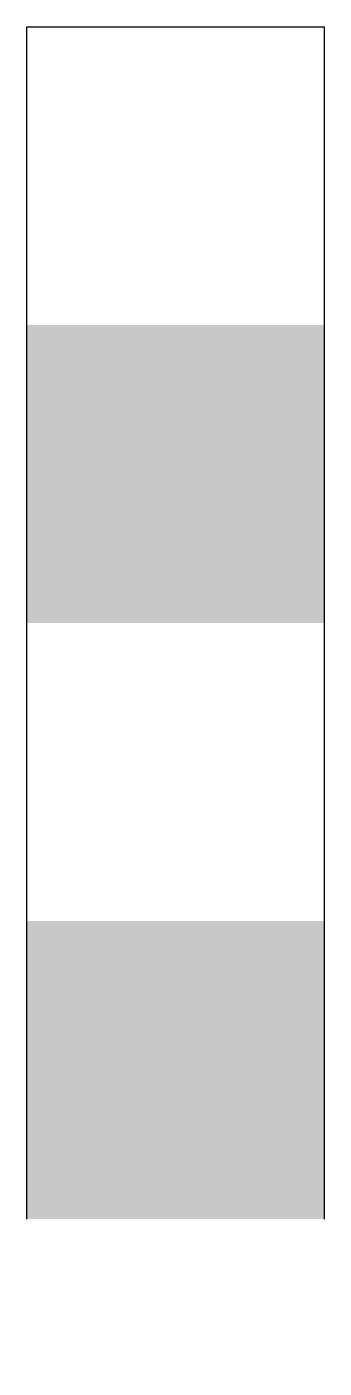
# Model space of a CAD drawing. Extents: x -0.5 to 0.5, y -0.5 to 4.
import ezdxf

# ---------------------------------------------------------------- set-up
doc = ezdxf.new("R2010")
doc.units = 0
doc.layers.get('0').update_dxf_attribs({"linetype": 'CONTINUOUS'})

msp = doc.modelspace()

# ---------------------------------------------------------------- linework, layer by layer
at = {"color": 0}
msp.add_lwpolyline([(-0.5, 0), (-0.5, 4), (0.5, 4), (0.5, 0)], dxfattribs=at)
at = {"color": 0, "const_width": 1}
for points in [[(0, 2), (0, 3)], [(0, 0), (0, 1)]]:
    msp.add_lwpolyline(points, dxfattribs=at)

doc.saveas('drawing.dxf')
